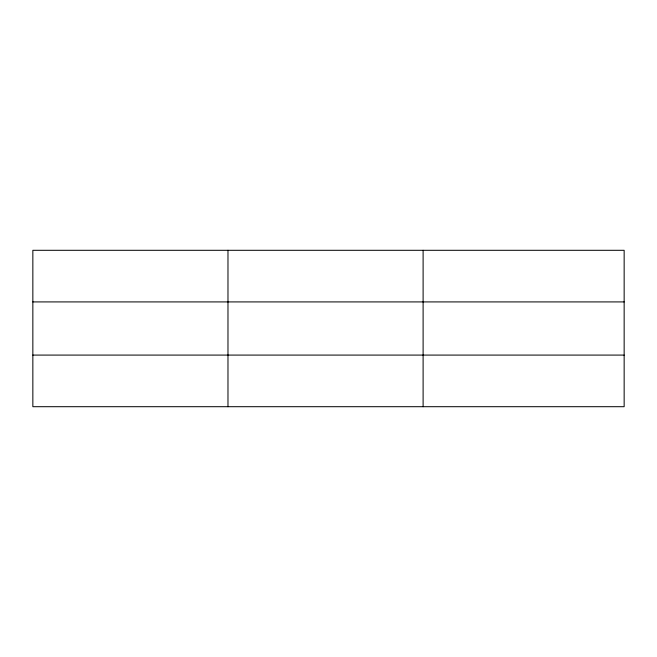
<?xml version="1.0" encoding="UTF-8"?>
<svg xmlns="http://www.w3.org/2000/svg" width="657" height="657" viewBox="0 0 657 657"><rect width="100%" height="100%" fill="white"/><g stroke="black" fill="none" stroke-linecap="round" stroke-linejoin="round"><path stroke-width="0.99" d="M227.979 406.699L227.979 250.301M423.108 406.699L423.108 250.301M624.15 355.084L624.15 406.699L32.85 406.699L32.85 250.301L624.15 250.301L624.15 355.084L32.85 355.084M32.85 301.916L624.15 301.916"/></g></svg>
